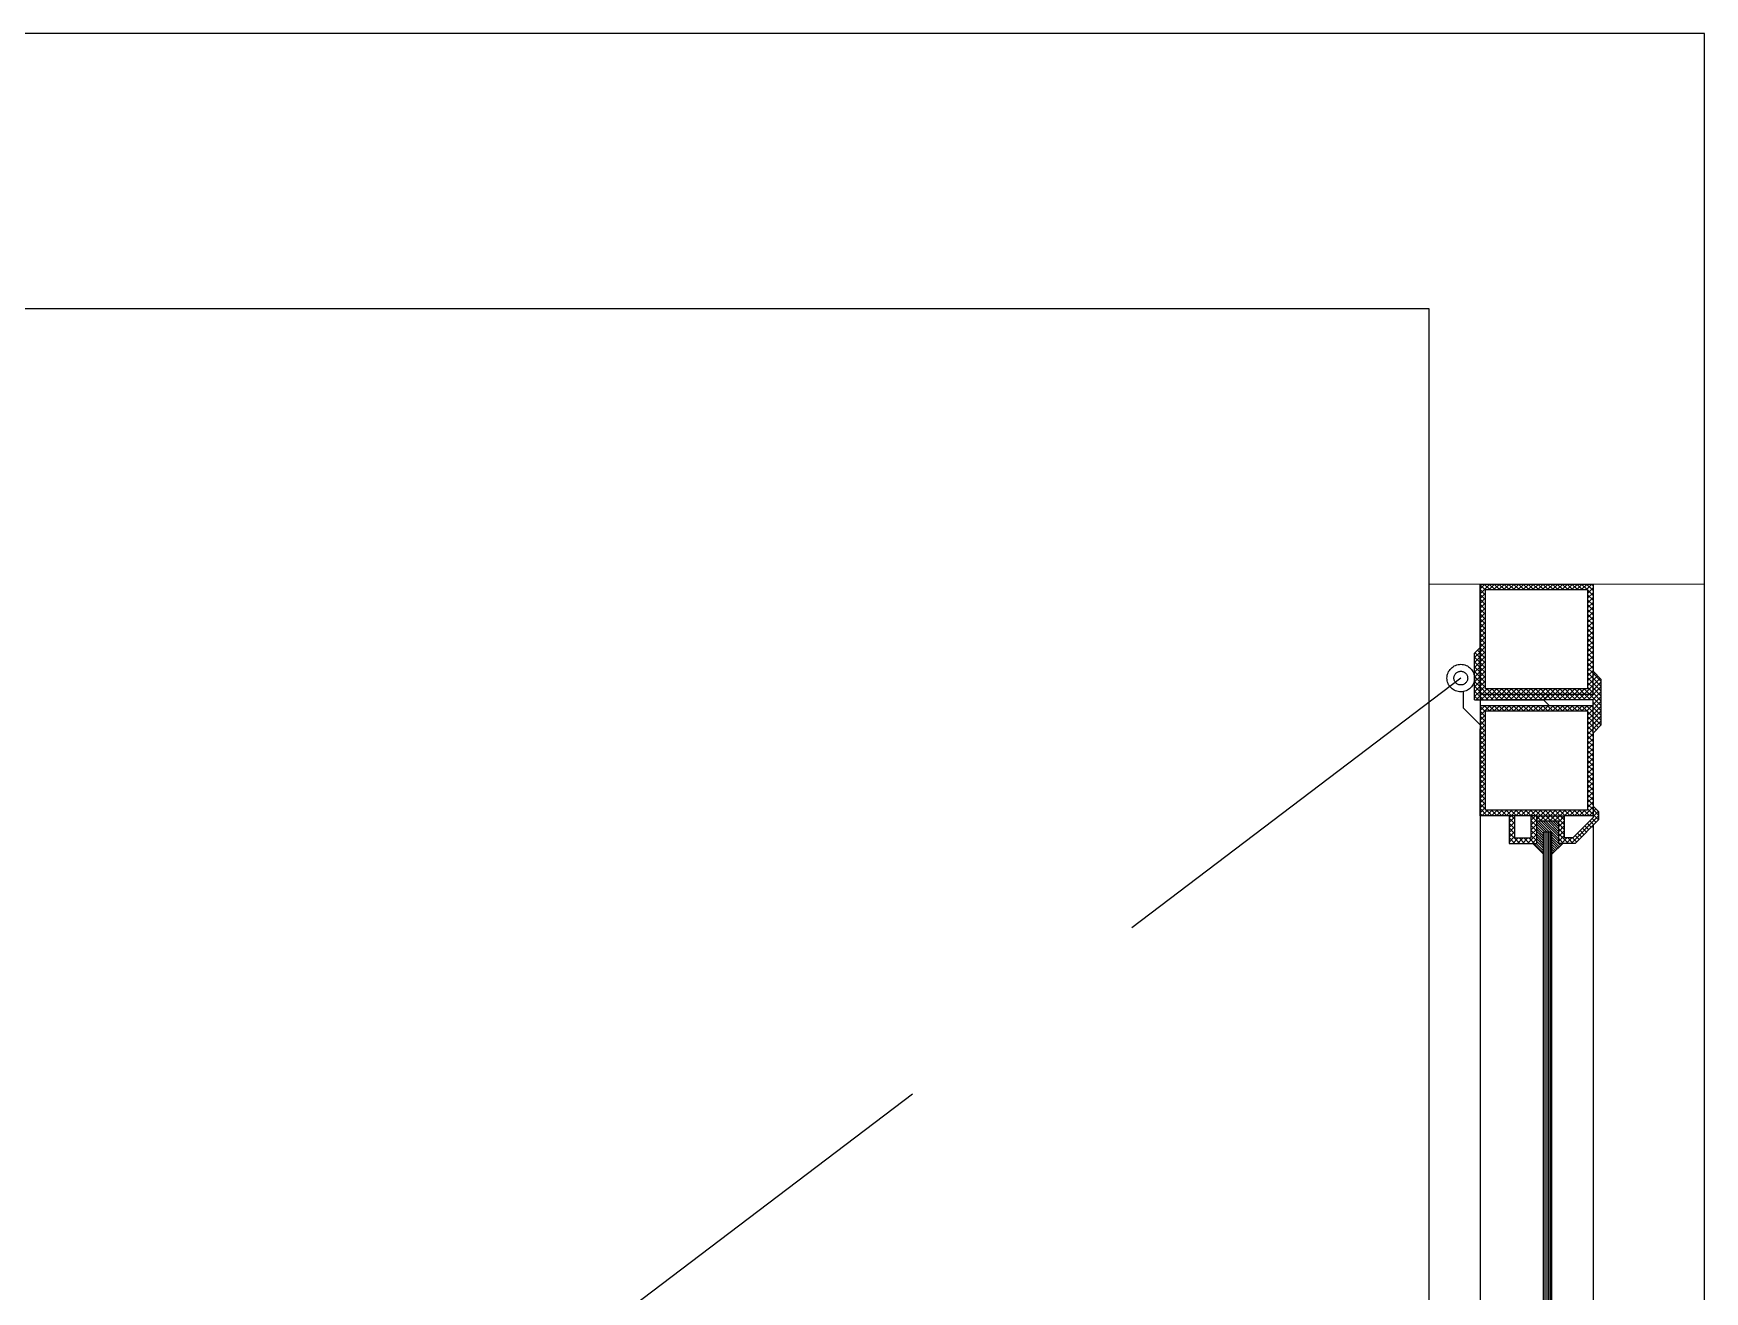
# Model space of a CAD drawing. Header units: metres. Extents: x -355 to 973, y -73 to 238.
# Drawn here: x 518.6 to 519.207, y 214.578 to 215.035 of the extents above; entities that cross this region are included whole.
import ezdxf

# ---------------------------------------------------------------- set-up
doc = ezdxf.new("R2010")
doc.units = ezdxf.units.M
doc.header["$LTSCALE"] = 3
doc.header["$MEASUREMENT"] = 0
doc.linetypes.add('ACAD_ISO02W100', pattern=[15, 12, -3])
doc.linetypes.add('HIDDEN2', pattern=[0.1875, 0.125, -0.0625])
doc.layers.add('05', color=21, linetype='Continuous', lineweight=5)
for name, color, linetype in [('2', 51, 'Continuous'), ('4', 4, 'ACAD_ISO02W100'), ('5', 2, 'Continuous'), ('Ditail', 1, 'Continuous')]:
    doc.layers.add(name, color=color, linetype=linetype)

# ---------------------------------------------------------------- blocks, each defined once
blk = doc.blocks.new('*X66')
at = {"color": 0}
for p, q in [((20.47, 31.08), (24.02, 34.62)), ((21.35, 31.08), (24.02, 33.74)), ((22.24, 31.08), (24.74, 33.58)), ((23.12, 31.08), (25.62, 33.58)), ((24.01, 31.08), (26.51, 33.58)), ((24.89, 31.08), (27.39, 33.58)), ((25.58, 25.58), (32.02, 32.02)), ((25.77, 31.08), (28.27, 33.58)), ((26.46, 25.58), (32.02, 31.13)), ((26.66, 31.08), (29.16, 33.58)), ((27.54, 31.08), (30.04, 33.58)), ((28.02, 30.67), (30.93, 33.58)), ((28.02, 29.78), (31.81, 33.58)), ((28.02, 28.9), (32.02, 32.9)), ((20.11, 28.06), (20.12, 28.08)), ((20.55, 27.62), (21.01, 28.08)), ((20.99, 27.18), (21.89, 28.08)), ((21.43, 26.74), (22.77, 28.08)), ((21.88, 26.29), (23.66, 28.08)), ((22.32, 25.85), (24.54, 28.08)), ((22.76, 25.41), (25.43, 28.08)), ((23.2, 24.97), (26.31, 28.08)), ((23.64, 24.53), (24.02, 24.9)), ((24.69, 25.58), (27.19, 28.08)), ((27.34, 25.58), (32.02, 30.25)), ((28.23, 25.58), (32.02, 29.36)), ((29.11, 25.58), (32.02, 28.48)), ((30, 25.58), (32.02, 27.6)), ((30.88, 25.58), (32.02, 26.71)), ((31.76, 25.58), (32.02, 25.83))]:
    blk.add_line(p, q, dxfattribs=at)
blk = doc.blocks.new('dfgdfg')
for p, q in [((191.815, -169.4684), (191.815, -170.08423)), ((191.85602, -169.55608), (191.85602, -169.55689)), ((191.85602, -169.55689), (191.85602, -169.55608)), ((191.85602, -169.55608), (191.85602, -170.08071))]:
    blk.add_line(p, q)
at = {"layer": '05'}
for p, q in [((191.89653, -169.4684), (191.79653, -169.4684)), ((191.81674, -169.4684), (191.815, -169.47014)), ((191.81851, -169.4684), (191.815, -169.47191)), ((191.817, -169.47064), (191.815, -169.46864)), ((191.817, -169.47241), (191.815, -169.4704)), ((191.81853, -169.4704), (191.81652, -169.4684)), ((191.82028, -169.4684), (191.81827, -169.4704)), ((191.82029, -169.4704), (191.81829, -169.4684)), ((191.82205, -169.4684), (191.82004, -169.4704)), ((191.82206, -169.4704), (191.82006, -169.4684)), ((191.82381, -169.4684), (191.82181, -169.4704)), ((191.82383, -169.4704), (191.82183, -169.4684)), ((191.82558, -169.4684), (191.82358, -169.4704)), ((191.8256, -169.4704), (191.82359, -169.4684)), ((191.82735, -169.4684), (191.82534, -169.4704)), ((191.82737, -169.4704), (191.82536, -169.4684)), ((191.82912, -169.4684), (191.82711, -169.4704)), ((191.82913, -169.4704), (191.82713, -169.4684)), ((191.83088, -169.4684), (191.82888, -169.4704)), ((191.8309, -169.4704), (191.8289, -169.4684)), ((191.83265, -169.4684), (191.83065, -169.4704)), ((191.83267, -169.4704), (191.83067, -169.4684)), ((191.83442, -169.4684), (191.83242, -169.4704)), ((191.83444, -169.4704), (191.83243, -169.4684)), ((191.83619, -169.4684), (191.83418, -169.4704)), ((191.8362, -169.4704), (191.8342, -169.4684)), ((191.83796, -169.4684), (191.83595, -169.4704)), ((191.83797, -169.4704), (191.83597, -169.4684)), ((191.83972, -169.4684), (191.83772, -169.4704)), ((191.83974, -169.4704), (191.83774, -169.4684)), ((191.84149, -169.4684), (191.83949, -169.4704)), ((191.84151, -169.4704), (191.8395, -169.4684)), ((191.84326, -169.4684), (191.84125, -169.4704)), ((191.84328, -169.4704), (191.84127, -169.4684)), ((191.84503, -169.4684), (191.84302, -169.4704)), ((191.84504, -169.4704), (191.84304, -169.4684)), ((191.84679, -169.4684), (191.84479, -169.4704)), ((191.84681, -169.4704), (191.84481, -169.4684)), ((191.84856, -169.4684), (191.84656, -169.4704)), ((191.84858, -169.4704), (191.84658, -169.4684)), ((191.85033, -169.4684), (191.84833, -169.4704)), ((191.85035, -169.4704), (191.84834, -169.4684)), ((191.8521, -169.4684), (191.85009, -169.4704)), ((191.85211, -169.4704), (191.85011, -169.4684)), ((191.85386, -169.4684), (191.85186, -169.4704)), ((191.85388, -169.4704), (191.85188, -169.4684)), ((191.85563, -169.4684), (191.85363, -169.4704)), ((191.85602, -169.47077), (191.85365, -169.4684)), ((191.85602, -169.46978), (191.85401, -169.47178)), ((191.85602, -169.47254), (191.85401, -169.47053)), ((191.85602, -169.469), (191.85541, -169.4684)), ((191.817, -169.47167), (191.815, -169.47368)), ((191.817, -169.47418), (191.815, -169.47217)), ((191.817, -169.47344), (191.815, -169.47544)), ((191.817, -169.47594), (191.815, -169.47394)), ((191.817, -169.47521), (191.815, -169.47721)), ((191.817, -169.47771), (191.815, -169.47571)), ((191.817, -169.47698), (191.815, -169.47898)), ((191.817, -169.47948), (191.815, -169.47748)), ((191.85602, -169.47154), (191.85401, -169.47355)), ((191.85602, -169.4743), (191.85401, -169.4723)), ((191.85602, -169.47331), (191.85401, -169.47532)), ((191.85602, -169.47607), (191.85401, -169.47407)), ((191.85602, -169.47508), (191.85401, -169.47708)), ((191.85602, -169.47784), (191.85401, -169.47584)), ((191.85602, -169.47685), (191.85401, -169.47885)), ((191.817, -169.47874), (191.815, -169.48075)), ((191.817, -169.48125), (191.815, -169.47924)), ((191.817, -169.48051), (191.815, -169.48251)), ((191.817, -169.48302), (191.815, -169.48101)), ((191.817, -169.48228), (191.815, -169.48428)), ((191.817, -169.48478), (191.815, -169.48278)), ((191.85602, -169.47961), (191.85401, -169.4776)), ((191.85602, -169.47862), (191.85401, -169.48062)), ((191.85602, -169.48137), (191.85401, -169.47937)), ((191.85602, -169.48038), (191.85401, -169.48239)), ((191.85602, -169.48314), (191.85401, -169.48114)), ((191.85602, -169.48215), (191.85401, -169.48416)), ((191.85602, -169.48491), (191.85401, -169.48291)), ((191.817, -169.48405), (191.815, -169.48605)), ((191.817, -169.48655), (191.815, -169.48455)), ((191.817, -169.48581), (191.815, -169.48782)), ((191.817, -169.48832), (191.815, -169.48631)), ((191.817, -169.48758), (191.815, -169.48959)), ((191.817, -169.49009), (191.815, -169.48808)), ((191.817, -169.48935), (191.815, -169.49135)), ((191.85602, -169.48392), (191.85401, -169.48592)), ((191.85602, -169.48668), (191.85401, -169.48467)), ((191.85602, -169.48569), (191.85401, -169.48769)), ((191.85602, -169.48845), (191.85401, -169.48644)), ((191.85602, -169.48745), (191.85401, -169.48946)), ((191.85602, -169.49021), (191.85401, -169.48821)), ((191.85602, -169.48922), (191.85401, -169.49123)), ((191.815, -169.49312), (191.81299, -169.49513)), ((191.815, -169.49489), (191.81299, -169.49689)), ((191.815, -169.49692), (191.81299, -169.49492)), ((191.815, -169.49515), (191.81314, -169.4933)), ((191.815, -169.49339), (191.81402, -169.49241)), ((191.815, -169.49162), (191.81491, -169.49153)), ((191.817, -169.49185), (191.815, -169.48985)), ((191.817, -169.49112), (191.815, -169.49312)), ((191.817, -169.49362), (191.815, -169.49162)), ((191.817, -169.49289), (191.815, -169.49489)), ((191.817, -169.49539), (191.815, -169.49339)), ((191.817, -169.49465), (191.815, -169.49666)), ((191.817, -169.49716), (191.815, -169.49515)), ((191.85602, -169.49198), (191.85401, -169.48998)), ((191.85602, -169.49099), (191.85401, -169.49299)), ((191.85602, -169.49375), (191.85401, -169.49174)), ((191.85602, -169.49276), (191.85401, -169.49476)), ((191.85602, -169.49552), (191.85401, -169.49351)), ((191.85602, -169.49453), (191.85401, -169.49653)), ((191.85602, -169.49728), (191.85401, -169.49528)), ((191.815, -169.49666), (191.81299, -169.49866)), ((191.815, -169.49869), (191.81299, -169.49668)), ((191.815, -169.49842), (191.81299, -169.50043)), ((191.815, -169.50046), (191.81299, -169.49845)), ((191.815, -169.50019), (191.81299, -169.5022)), ((191.815, -169.50222), (191.81299, -169.50022)), ((191.817, -169.49642), (191.815, -169.49842)), ((191.817, -169.49892), (191.815, -169.49692)), ((191.817, -169.49819), (191.815, -169.50019)), ((191.817, -169.50069), (191.815, -169.49869)), ((191.817, -169.49996), (191.815, -169.50196)), ((191.817, -169.50246), (191.815, -169.50046)), ((191.817, -169.50172), (191.815, -169.50373)), ((191.85602, -169.49629), (191.85401, -169.4983)), ((191.85602, -169.49905), (191.85401, -169.49705)), ((191.85602, -169.49806), (191.85401, -169.50007)), ((191.85602, -169.50082), (191.85401, -169.49882)), ((191.85602, -169.49983), (191.85401, -169.50183)), ((191.85602, -169.50259), (191.85401, -169.50058)), ((191.85602, -169.5016), (191.85401, -169.5036)), ((191.85681, -169.50081), (191.85602, -169.5016)), ((191.85902, -169.50383), (191.85602, -169.50082)), ((191.85769, -169.50169), (191.85602, -169.50336)), ((191.815, -169.50196), (191.81299, -169.50396)), ((191.815, -169.50399), (191.81299, -169.50199)), ((191.815, -169.50373), (191.81299, -169.50573)), ((191.815, -169.50576), (191.81299, -169.50376)), ((191.815, -169.5055), (191.81299, -169.5075)), ((191.815, -169.50753), (191.81299, -169.50552)), ((191.815, -169.50726), (191.81299, -169.50927)), ((191.81618, -169.51048), (191.81299, -169.50729)), ((191.817, -169.50423), (191.815, -169.50222)), ((191.817, -169.50349), (191.815, -169.5055)), ((191.817, -169.506), (191.815, -169.50399)), ((191.817, -169.50526), (191.815, -169.50726)), ((191.81771, -169.50848), (191.815, -169.50576)), ((191.81594, -169.50848), (191.815, -169.50753)), ((191.81756, -169.50647), (191.81555, -169.50848)), ((191.81932, -169.50647), (191.81732, -169.50848)), ((191.81948, -169.50848), (191.81748, -169.50647)), ((191.82109, -169.50647), (191.81909, -169.50848)), ((191.82125, -169.50848), (191.81924, -169.50647)), ((191.82286, -169.50647), (191.82086, -169.50848)), ((191.82302, -169.50848), (191.82101, -169.50647)), ((191.82463, -169.50647), (191.82262, -169.50848)), ((191.82478, -169.50848), (191.82278, -169.50647)), ((191.8264, -169.50647), (191.82439, -169.50848)), ((191.82655, -169.50848), (191.82455, -169.50647)), ((191.82816, -169.50647), (191.82616, -169.50848)), ((191.82832, -169.50848), (191.82631, -169.50647)), ((191.82993, -169.50647), (191.82793, -169.50848)), ((191.83009, -169.50848), (191.82808, -169.50647)), ((191.8317, -169.50647), (191.8297, -169.50848)), ((191.83185, -169.50848), (191.82985, -169.50647)), ((191.83347, -169.50647), (191.83146, -169.50848)), ((191.83362, -169.50848), (191.83162, -169.50647)), ((191.83523, -169.50647), (191.83323, -169.50848)), ((191.83539, -169.50848), (191.83339, -169.50647)), ((191.837, -169.50647), (191.835, -169.50848)), ((191.83716, -169.50848), (191.83515, -169.50647)), ((191.83877, -169.50647), (191.83677, -169.50848)), ((191.83893, -169.50848), (191.83692, -169.50647)), ((191.84054, -169.50647), (191.83853, -169.50848)), ((191.84069, -169.50848), (191.83869, -169.50647)), ((191.84231, -169.50647), (191.8403, -169.50848)), ((191.84246, -169.50848), (191.84046, -169.50647)), ((191.84407, -169.50647), (191.84207, -169.50848)), ((191.84423, -169.50848), (191.84222, -169.50647)), ((191.84584, -169.50647), (191.84384, -169.50848)), ((191.846, -169.50848), (191.84399, -169.50647)), ((191.84761, -169.50647), (191.8456, -169.50848)), ((191.84776, -169.50848), (191.84576, -169.50647)), ((191.84938, -169.50647), (191.84737, -169.50848)), ((191.84953, -169.50848), (191.84753, -169.50647)), ((191.85114, -169.50647), (191.84914, -169.50848)), ((191.8513, -169.50848), (191.8493, -169.50647)), ((191.85291, -169.50647), (191.85091, -169.50848)), ((191.85307, -169.50848), (191.85106, -169.50647)), ((191.85602, -169.50513), (191.85268, -169.50848)), ((191.85484, -169.50848), (191.85283, -169.50647)), ((191.85602, -169.50436), (191.85401, -169.50235)), ((191.85602, -169.50336), (191.85401, -169.50537)), ((191.85602, -169.50612), (191.85401, -169.50412)), ((191.85602, -169.50789), (191.85401, -169.50589)), ((191.85902, -169.50566), (191.85421, -169.51048)), ((191.85602, -169.5069), (191.85444, -169.50848)), ((191.85902, -169.50743), (191.85598, -169.51048)), ((191.85858, -169.50257), (191.85602, -169.50513)), ((191.85902, -169.50559), (191.85602, -169.50259)), ((191.85902, -169.50389), (191.85602, -169.5069)), ((191.85902, -169.50736), (191.85602, -169.50436)), ((191.85902, -169.50913), (191.85602, -169.50612)), ((191.81441, -169.51048), (191.81299, -169.50906)), ((191.81555, -169.50848), (191.81355, -169.51048)), ((191.81508, -169.51248), (191.815, -169.51257)), ((191.81685, -169.51248), (191.815, -169.51433)), ((191.81862, -169.51248), (191.815, -169.5161)), ((191.817, -169.51483), (191.815, -169.51283)), ((191.81732, -169.50848), (191.81532, -169.51048)), ((191.81795, -169.51048), (191.81594, -169.50848)), ((191.81842, -169.51449), (191.81642, -169.51248)), ((191.81909, -169.50848), (191.81708, -169.51048)), ((191.81972, -169.51048), (191.81771, -169.50848)), ((191.82019, -169.51449), (191.81818, -169.51248)), ((191.82038, -169.51248), (191.81838, -169.51449)), ((191.82086, -169.50848), (191.81885, -169.51048)), ((191.82148, -169.51048), (191.81948, -169.50848)), ((191.82196, -169.51449), (191.81995, -169.51248)), ((191.82215, -169.51248), (191.82015, -169.51449)), ((191.82262, -169.50848), (191.82062, -169.51048)), ((191.82325, -169.51048), (191.82125, -169.50848)), ((191.82372, -169.51449), (191.82172, -169.51248)), ((191.82392, -169.51248), (191.82192, -169.51449)), ((191.82439, -169.50848), (191.82239, -169.51048)), ((191.82502, -169.51048), (191.82302, -169.50848)), ((191.82549, -169.51449), (191.82349, -169.51248)), ((191.82569, -169.51248), (191.82368, -169.51449)), ((191.82616, -169.50848), (191.82416, -169.51048)), ((191.82679, -169.51048), (191.82478, -169.50848)), ((191.82726, -169.51449), (191.82526, -169.51248)), ((191.82745, -169.51248), (191.82545, -169.51449)), ((191.82793, -169.50848), (191.82592, -169.51048)), ((191.82855, -169.51048), (191.82655, -169.50848)), ((191.82903, -169.51449), (191.82702, -169.51248)), ((191.82922, -169.51248), (191.82722, -169.51449)), ((191.8297, -169.50848), (191.82769, -169.51048)), ((191.83032, -169.51048), (191.82832, -169.50848)), ((191.8308, -169.51449), (191.82879, -169.51248)), ((191.83099, -169.51248), (191.82899, -169.51449)), ((191.83146, -169.50848), (191.82946, -169.51048)), ((191.83209, -169.51048), (191.83009, -169.50848)), ((191.83256, -169.51449), (191.83056, -169.51248)), ((191.83276, -169.51248), (191.83075, -169.51449)), ((191.83323, -169.50848), (191.83123, -169.51048)), ((191.83386, -169.51048), (191.83185, -169.50848)), ((191.83433, -169.51449), (191.83233, -169.51248)), ((191.83453, -169.51248), (191.83252, -169.51449)), ((191.835, -169.50848), (191.83299, -169.51048)), ((191.83563, -169.51048), (191.83362, -169.50848)), ((191.8361, -169.51449), (191.83409, -169.51248)), ((191.83629, -169.51248), (191.83429, -169.51449)), ((191.83677, -169.50848), (191.83476, -169.51048)), ((191.83739, -169.51048), (191.83539, -169.50848)), ((191.83787, -169.51449), (191.83586, -169.51248)), ((191.83806, -169.51248), (191.83606, -169.51449)), ((191.83853, -169.50848), (191.83653, -169.51048)), ((191.8386, -169.50992), (191.83716, -169.50848)), ((191.83963, -169.51449), (191.83763, -169.51248)), ((191.83983, -169.51248), (191.83783, -169.51449)), ((191.8403, -169.50848), (191.8383, -169.51048)), ((191.83916, -169.51048), (191.8386, -169.50992)), ((191.83949, -169.50904), (191.83893, -169.50848)), ((191.8414, -169.51449), (191.8394, -169.51248)), ((191.84093, -169.51048), (191.83949, -169.50904)), ((191.8416, -169.51248), (191.83959, -169.51449)), ((191.84207, -169.50848), (191.84007, -169.51048)), ((191.8427, -169.51048), (191.84069, -169.50848)), ((191.84317, -169.51449), (191.84117, -169.51248)), ((191.84336, -169.51248), (191.84136, -169.51449)), ((191.84384, -169.50848), (191.84183, -169.51048)), ((191.84446, -169.51048), (191.84246, -169.50848)), ((191.84494, -169.51449), (191.84293, -169.51248)), ((191.84513, -169.51248), (191.84313, -169.51449)), ((191.8456, -169.50848), (191.8436, -169.51048)), ((191.84623, -169.51048), (191.84423, -169.50848)), ((191.8467, -169.51449), (191.8447, -169.51248)), ((191.8469, -169.51248), (191.8449, -169.51449)), ((191.84737, -169.50848), (191.84537, -169.51048)), ((191.848, -169.51048), (191.846, -169.50848)), ((191.84847, -169.51449), (191.84647, -169.51248)), ((191.84867, -169.51248), (191.84666, -169.51449)), ((191.84914, -169.50848), (191.84714, -169.51048)), ((191.84977, -169.51048), (191.84776, -169.50848)), ((191.85024, -169.51449), (191.84824, -169.51248)), ((191.85044, -169.51248), (191.84843, -169.51449)), ((191.85091, -169.50848), (191.8489, -169.51048)), ((191.85154, -169.51048), (191.84953, -169.50848)), ((191.85201, -169.51449), (191.85, -169.51248)), ((191.8522, -169.51248), (191.8502, -169.51449)), ((191.85268, -169.50848), (191.85067, -169.51048)), ((191.8533, -169.51048), (191.8513, -169.50848)), ((191.85378, -169.51449), (191.85177, -169.51248)), ((191.85397, -169.51248), (191.85197, -169.51449)), ((191.85444, -169.50848), (191.85244, -169.51048)), ((191.85507, -169.51048), (191.85307, -169.50848)), ((191.85602, -169.51496), (191.85354, -169.51248)), ((191.85574, -169.51248), (191.85374, -169.51449)), ((191.85902, -169.51266), (191.85484, -169.50848)), ((191.85602, -169.51319), (191.85531, -169.51248)), ((191.85902, -169.5109), (191.85602, -169.50789)), ((191.85902, -169.5092), (191.85602, -169.5122)), ((191.85902, -169.51096), (191.85602, -169.51397)), ((191.85902, -169.51443), (191.85602, -169.51143)), ((191.85902, -169.51273), (191.85602, -169.51574)), ((191.85902, -169.5162), (191.85602, -169.51319)), ((191.817, -169.5166), (191.815, -169.5146)), ((191.817, -169.51587), (191.815, -169.51787)), ((191.817, -169.51837), (191.815, -169.51637)), ((191.817, -169.51763), (191.815, -169.51964)), ((191.817, -169.52014), (191.815, -169.51813)), ((191.817, -169.5194), (191.815, -169.52141)), ((191.817, -169.52191), (191.815, -169.5199)), ((191.85602, -169.51397), (191.85401, -169.51597)), ((191.85602, -169.51673), (191.85401, -169.51473)), ((191.85602, -169.51574), (191.85401, -169.51774)), ((191.85602, -169.5185), (191.85401, -169.51649)), ((191.85602, -169.51751), (191.85401, -169.51951)), ((191.85602, -169.52027), (191.85401, -169.51826)), ((191.85602, -169.51927), (191.85401, -169.52128)), ((191.85902, -169.5145), (191.85602, -169.51751)), ((191.85902, -169.51797), (191.85602, -169.51496)), ((191.85902, -169.51627), (191.85602, -169.51927)), ((191.85891, -169.51962), (191.85602, -169.51673)), ((191.85902, -169.51804), (191.85602, -169.52104)), ((191.85802, -169.5205), (191.85602, -169.5185)), ((191.817, -169.52117), (191.815, -169.52317)), ((191.817, -169.52367), (191.815, -169.52167)), ((191.817, -169.52294), (191.815, -169.52494)), ((191.817, -169.52544), (191.815, -169.52344)), ((191.817, -169.5247), (191.815, -169.52671)), ((191.817, -169.52721), (191.815, -169.52521)), ((191.85602, -169.52203), (191.85401, -169.52003)), ((191.85602, -169.52104), (191.85401, -169.52305)), ((191.85602, -169.5238), (191.85401, -169.5218)), ((191.85602, -169.52281), (191.85401, -169.52481)), ((191.85602, -169.52557), (191.85401, -169.52356)), ((191.85602, -169.52458), (191.85401, -169.52658)), ((191.85602, -169.52734), (191.85401, -169.52533)), ((191.85714, -169.52138), (191.85602, -169.52027)), ((191.85625, -169.52227), (191.85602, -169.52203)), ((191.817, -169.52647), (191.815, -169.52848)), ((191.817, -169.52898), (191.815, -169.52697)), ((191.817, -169.52824), (191.815, -169.53024)), ((191.817, -169.53074), (191.815, -169.52874)), ((191.817, -169.53001), (191.815, -169.53201)), ((191.817, -169.53251), (191.815, -169.53051)), ((191.817, -169.53178), (191.815, -169.53378)), ((191.85602, -169.52635), (191.85401, -169.52835)), ((191.85602, -169.5291), (191.85401, -169.5271)), ((191.85602, -169.52811), (191.85401, -169.53012)), ((191.85602, -169.53087), (191.85401, -169.52887)), ((191.85602, -169.52988), (191.85401, -169.53188)), ((191.85602, -169.53264), (191.85401, -169.53064)), ((191.85602, -169.53165), (191.85401, -169.53365)), ((191.817, -169.53428), (191.815, -169.53228)), ((191.817, -169.53354), (191.815, -169.53555)), ((191.817, -169.53605), (191.815, -169.53404)), ((191.817, -169.53531), (191.815, -169.53732)), ((191.817, -169.53782), (191.815, -169.53581)), ((191.817, -169.53708), (191.815, -169.53908)), ((191.817, -169.53958), (191.815, -169.53758)), ((191.85602, -169.53441), (191.85401, -169.5324)), ((191.85602, -169.53342), (191.85401, -169.53542)), ((191.85602, -169.53618), (191.85401, -169.53417)), ((191.85602, -169.53518), (191.85401, -169.53719)), ((191.85602, -169.53794), (191.85401, -169.53594)), ((191.85602, -169.53695), (191.85401, -169.53896)), ((191.85602, -169.53971), (191.85401, -169.53771)), ((191.817, -169.53885), (191.815, -169.54085)), ((191.817, -169.54135), (191.815, -169.53935)), ((191.817, -169.54061), (191.815, -169.54262)), ((191.817, -169.54312), (191.815, -169.54112)), ((191.817, -169.54238), (191.815, -169.54439)), ((191.817, -169.54489), (191.815, -169.54288)), ((191.817, -169.54415), (191.815, -169.54615)), ((191.85602, -169.53872), (191.85401, -169.54072)), ((191.85602, -169.54148), (191.85401, -169.53947)), ((191.85602, -169.54049), (191.85401, -169.54249)), ((191.85602, -169.54325), (191.85401, -169.54124)), ((191.85602, -169.54226), (191.85401, -169.54426)), ((191.85602, -169.54501), (191.85401, -169.54301)), ((191.85602, -169.54402), (191.85401, -169.54603)), ((191.817, -169.54665), (191.815, -169.54465)), ((191.817, -169.54592), (191.815, -169.54792)), ((191.817, -169.54842), (191.815, -169.54642)), ((191.817, -169.54769), (191.815, -169.54969)), ((191.817, -169.55019), (191.815, -169.54819)), ((191.817, -169.54945), (191.815, -169.55146)), ((191.81761, -169.55256), (191.815, -169.54995)), ((191.85602, -169.54933), (191.85278, -169.55256)), ((191.85602, -169.54678), (191.85401, -169.54478)), ((191.85602, -169.54579), (191.85401, -169.54779)), ((191.85602, -169.54855), (191.85401, -169.54655)), ((191.85602, -169.54756), (191.85401, -169.54956)), ((191.85602, -169.55032), (191.85401, -169.54831)), ((191.85602, -169.55209), (191.85401, -169.55008)), ((191.85615, -169.5492), (191.85602, -169.54933)), ((191.85703, -169.55008), (191.85602, -169.55109)), ((191.85802, -169.55232), (191.85602, -169.55032)), ((191.81584, -169.55256), (191.815, -169.55172)), ((191.81766, -169.55056), (191.81566, -169.55256)), ((191.81937, -169.55256), (191.81737, -169.55056)), ((191.81943, -169.55056), (191.81743, -169.55256)), ((191.82114, -169.55256), (191.81914, -169.55056)), ((191.8212, -169.55056), (191.81919, -169.55256)), ((191.82291, -169.55256), (191.8209, -169.55056)), ((191.82297, -169.55056), (191.82096, -169.55256)), ((191.82468, -169.55256), (191.82267, -169.55056)), ((191.82473, -169.55056), (191.82273, -169.55256)), ((191.82644, -169.55256), (191.82444, -169.55056)), ((191.8265, -169.55056), (191.8245, -169.55256)), ((191.82627, -169.55256), (191.82553, -169.5533)), ((191.82754, -169.55306), (191.82553, -169.55506)), ((191.82754, -169.55542), (191.82553, -169.55342)), ((191.82754, -169.55483), (191.82553, -169.55683)), ((191.82754, -169.55719), (191.82553, -169.55519)), ((191.82821, -169.55256), (191.82621, -169.55056)), ((191.82827, -169.55056), (191.82627, -169.55256)), ((191.82754, -169.55365), (191.82644, -169.55256)), ((191.82998, -169.55256), (191.82798, -169.55056)), ((191.83004, -169.55056), (191.82803, -169.55256)), ((191.83175, -169.55256), (191.82974, -169.55056)), ((191.83181, -169.55056), (191.8298, -169.55256)), ((191.83352, -169.55256), (191.83151, -169.55056)), ((191.83357, -169.55056), (191.83157, -169.55256)), ((191.83528, -169.55256), (191.83328, -169.55056)), ((191.83534, -169.55056), (191.83334, -169.55256)), ((191.8351, -169.55256), (191.83355, -169.55412)), ((191.83555, -169.5546), (191.83355, -169.5526)), ((191.83555, -169.55388), (191.83355, -169.55589)), ((191.83555, -169.55637), (191.83355, -169.55436)), ((191.83555, -169.55565), (191.83355, -169.55765)), ((191.83555, -169.55814), (191.83355, -169.55613)), ((191.83705, -169.55256), (191.83505, -169.55056)), ((191.83711, -169.55056), (191.8351, -169.55256)), ((191.83555, -169.55283), (191.83528, -169.55256)), ((191.83687, -169.55256), (191.83555, -169.55388)), ((191.83729, -169.55457), (191.83555, -169.55283)), ((191.83864, -169.55256), (191.83664, -169.55457)), ((191.83882, -169.55256), (191.83681, -169.55056)), ((191.83888, -169.55056), (191.83687, -169.55256)), ((191.83906, -169.55457), (191.83705, -169.55256)), ((191.84041, -169.55256), (191.8384, -169.55457)), ((191.84059, -169.55256), (191.83858, -169.55056)), ((191.84064, -169.55056), (191.83864, -169.55256)), ((191.84082, -169.55457), (191.83882, -169.55256)), ((191.84218, -169.55256), (191.84017, -169.55457)), ((191.84235, -169.55256), (191.84035, -169.55056)), ((191.84241, -169.55056), (191.84041, -169.55256)), ((191.84259, -169.55457), (191.84059, -169.55256)), ((191.84394, -169.55256), (191.84194, -169.55457)), ((191.84412, -169.55256), (191.84212, -169.55056)), ((191.84418, -169.55056), (191.84218, -169.55256)), ((191.84557, -169.55578), (191.84235, -169.55256)), ((191.84557, -169.5527), (191.84357, -169.55471)), ((191.84557, -169.55447), (191.84357, -169.55647)), ((191.84557, -169.55755), (191.84357, -169.55554)), ((191.84557, -169.55624), (191.84357, -169.55824)), ((191.84589, -169.55256), (191.84389, -169.55056)), ((191.84595, -169.55056), (191.84394, -169.55256)), ((191.84557, -169.55401), (191.84412, -169.55256)), ((191.84766, -169.55256), (191.84565, -169.55056)), ((191.84772, -169.55056), (191.84571, -169.55256)), ((191.84943, -169.55256), (191.84742, -169.55056)), ((191.84948, -169.55056), (191.84748, -169.55256)), ((191.85802, -169.55263), (191.84807, -169.56258)), ((191.85119, -169.55256), (191.84919, -169.55056)), ((191.85125, -169.55056), (191.84925, -169.55256)), ((191.85296, -169.55256), (191.85096, -169.55056)), ((191.85302, -169.55056), (191.85101, -169.55256)), ((191.85473, -169.55256), (191.85272, -169.55056)), ((191.85448, -169.55762), (191.85307, -169.5562)), ((191.85537, -169.55674), (191.85395, -169.55532)), ((191.85602, -169.55109), (191.85455, -169.55256)), ((191.85625, -169.55585), (191.85483, -169.55444)), ((191.85713, -169.55497), (191.85572, -169.55355)), ((191.85791, -169.55097), (191.85602, -169.55286)), ((191.85802, -169.55408), (191.85602, -169.55209)), ((191.82754, -169.5566), (191.82553, -169.5586)), ((191.82754, -169.55896), (191.82553, -169.55695)), ((191.82754, -169.55836), (191.82553, -169.56037)), ((191.82939, -169.56258), (191.82553, -169.55872)), ((191.82754, -169.56013), (191.82553, -169.56214)), ((191.82763, -169.56258), (191.82553, -169.56049)), ((191.82586, -169.56258), (191.82553, -169.56226)), ((191.82886, -169.56058), (191.82685, -169.56258)), ((191.83062, -169.56058), (191.82862, -169.56258)), ((191.83116, -169.56258), (191.82916, -169.56058)), ((191.83239, -169.56058), (191.83039, -169.56258)), ((191.83293, -169.56258), (191.83092, -169.56058)), ((191.83555, -169.55919), (191.83216, -169.56258)), ((191.8347, -169.56258), (191.83269, -169.56058)), ((191.83555, -169.55742), (191.83355, -169.55942)), ((191.83555, -169.5599), (191.83355, -169.5579)), ((191.83555, -169.56167), (191.83355, -169.55967)), ((191.83555, -169.56095), (191.83392, -169.56258)), ((191.84557, -169.55932), (191.84357, -169.55731)), ((191.84557, -169.55801), (191.84357, -169.56001)), ((191.84707, -169.56258), (191.84357, -169.55908)), ((191.84557, -169.55977), (191.84357, -169.56178)), ((191.8453, -169.56258), (191.84357, -169.56085)), ((191.84653, -169.56058), (191.84453, -169.56258)), ((191.8483, -169.56058), (191.8463, -169.56258)), ((191.84884, -169.56258), (191.84683, -169.56058)), ((191.85006, -169.56204), (191.8486, -169.56058)), ((191.85095, -169.56116), (191.84953, -169.55974)), ((191.85183, -169.56027), (191.85041, -169.55886)), ((191.85272, -169.55939), (191.8513, -169.55797)), ((191.8536, -169.5585), (191.85218, -169.55709))]:
    blk.add_line(p, q, dxfattribs=at)
at = {"layer": '2'}
for p, q in [((191.83868, -170.07822), (191.83868, -169.55857)), ((191.83931, -170.07822), (191.83931, -169.55857)), ((191.83994, -170.07822), (191.83994, -169.55857)), ((191.84056, -170.07822), (191.84056, -169.55857))]:
    blk.add_line(p, q, dxfattribs=at)
at = {"layer": '4'}
for p, q in [((191.815, -169.4684), (191.85602, -169.4684)), ((191.815, -169.49144), (191.815, -169.4684)), ((191.817, -169.4704), (191.85401, -169.4704)), ((191.817, -169.50647), (191.817, -169.4704)), ((191.85401, -169.4704), (191.85401, -169.50647)), ((191.85602, -169.4684), (191.85602, -169.50002)), ((191.815, -169.49144), (191.81299, -169.49345)), ((191.81299, -169.51048), (191.81299, -169.49345)), ((191.815, -169.49645), (191.815, -169.50848)), ((191.85602, -169.50002), (191.85902, -169.50302)), ((191.80898, -169.51349), (191.80898, -169.50747)), ((191.85401, -169.50647), (191.817, -169.50647)), ((191.85902, -169.5195), (191.85902, -169.50302)), ((191.815, -169.5195), (191.80898, -169.51349)), ((191.81299, -169.51048), (191.83804, -169.51048)), ((191.85602, -169.51048), (191.82101, -169.51048)), ((191.84005, -169.50848), (191.83804, -169.51048)), ((191.84005, -169.51248), (191.83804, -169.51048)), ((191.84005, -169.51248), (191.85602, -169.51248)), ((191.85602, -169.51248), (191.85602, -169.51048)), ((191.815, -169.5195), (191.815, -169.52094)), ((191.817, -169.51449), (191.85401, -169.51449)), ((191.817, -169.55056), (191.817, -169.51449)), ((191.85401, -169.51449), (191.85401, -169.55056)), ((191.85602, -169.5225), (191.85902, -169.5195)), ((191.815, -169.55256), (191.815, -169.52094)), ((191.85602, -169.5225), (191.85602, -169.54907)), ((191.85602, -169.54907), (191.85802, -169.55107)), ((191.82553, -169.55256), (191.815, -169.55256)), ((191.85401, -169.55056), (191.817, -169.55056)), ((191.82553, -169.55256), (191.82553, -169.56258)), ((191.82754, -169.55256), (191.82754, -169.56058)), ((191.83355, -169.55256), (191.82754, -169.55256)), ((191.83355, -169.56058), (191.83355, -169.55256)), ((191.83555, -169.56258), (191.83555, -169.55256)), ((191.84357, -169.55457), (191.83555, -169.55457)), ((191.84357, -169.56258), (191.84357, -169.55457)), ((191.85602, -169.55256), (191.84557, -169.55256)), ((191.84557, -169.55256), (191.84557, -169.56058)), ((191.85602, -169.55325), (191.84869, -169.56058)), ((191.85802, -169.55408), (191.84952, -169.56258)), ((191.85602, -169.55256), (191.85602, -169.55325)), ((191.85802, -169.55107), (191.85802, -169.55408)), ((191.82754, -169.56058), (191.83355, -169.56058)), ((191.84106, -169.55857), (191.83806, -169.55857)), ((191.83806, -170.07822), (191.83806, -169.55857)), ((191.84106, -170.07822), (191.84106, -169.55857)), ((191.84869, -169.56058), (191.84557, -169.56058)), ((191.82553, -169.56258), (191.83555, -169.56258)), ((191.83412, -169.56258), (191.83806, -169.56651)), ((191.845, -169.56258), (191.84106, -169.56651)), ((191.84952, -169.56258), (191.84357, -169.56258))]:
    blk.add_line(p, q, dxfattribs=at)
for radius in [0.00501, 0.0025]:
    blk.add_circle((191.80798, -169.50256), radius, dxfattribs=at)
at = {"layer": '5'}
for p, q in [((191.815, -169.50848), (191.815, -169.49144)), ((191.85602, -169.50848), (191.85602, -169.50002)), ((191.85602, -169.50848), (191.815, -169.50848)), ((191.815, -169.51248), (191.84005, -169.51248)), ((191.815, -169.51248), (191.815, -169.5195)), ((191.85602, -169.5225), (191.85602, -169.51248)), ((191.85602, -169.54907), (191.85602, -169.55256)), ((191.82754, -169.55256), (191.82553, -169.55256)), ((191.83555, -169.55256), (191.83355, -169.55256)), ((191.83555, -169.55256), (191.84557, -169.55256))]:
    blk.add_line(p, q, dxfattribs=at)
at = {"layer": 'Ditail', "color": 1, "linetype": 'HIDDEN2', "ltscale": 0.4}
blk.add_line((191.80798, -169.50256), (191.30127, -169.88697), dxfattribs=at)
at = {"layer": '2', "xscale": 0.001001994631451453, "yscale": 0.001001994631451453, "zscale": 0.001001994631451453, "rotation": 90}
blk.add_blockref('*X66', (191.8692, -169.58665), dxfattribs=at)

msp = doc.modelspace()

# ---------------------------------------------------------------- linework, layer by layer
for p, q in [((519.20661, 215.03483), (517.70661, 215.03483)), ((519.20661, 213.63483), (519.20661, 215.03483)), ((519.10661, 214.93483), (517.80661, 214.93483)), ((519.10661, 213.63483), (519.10661, 214.93483))]:
    msp.add_line(p, q)

# ---------------------------------------------------------------- block references
msp.add_blockref('dfgdfg', (327.31008, 384.30322))

doc.saveas('drawing.dxf')
